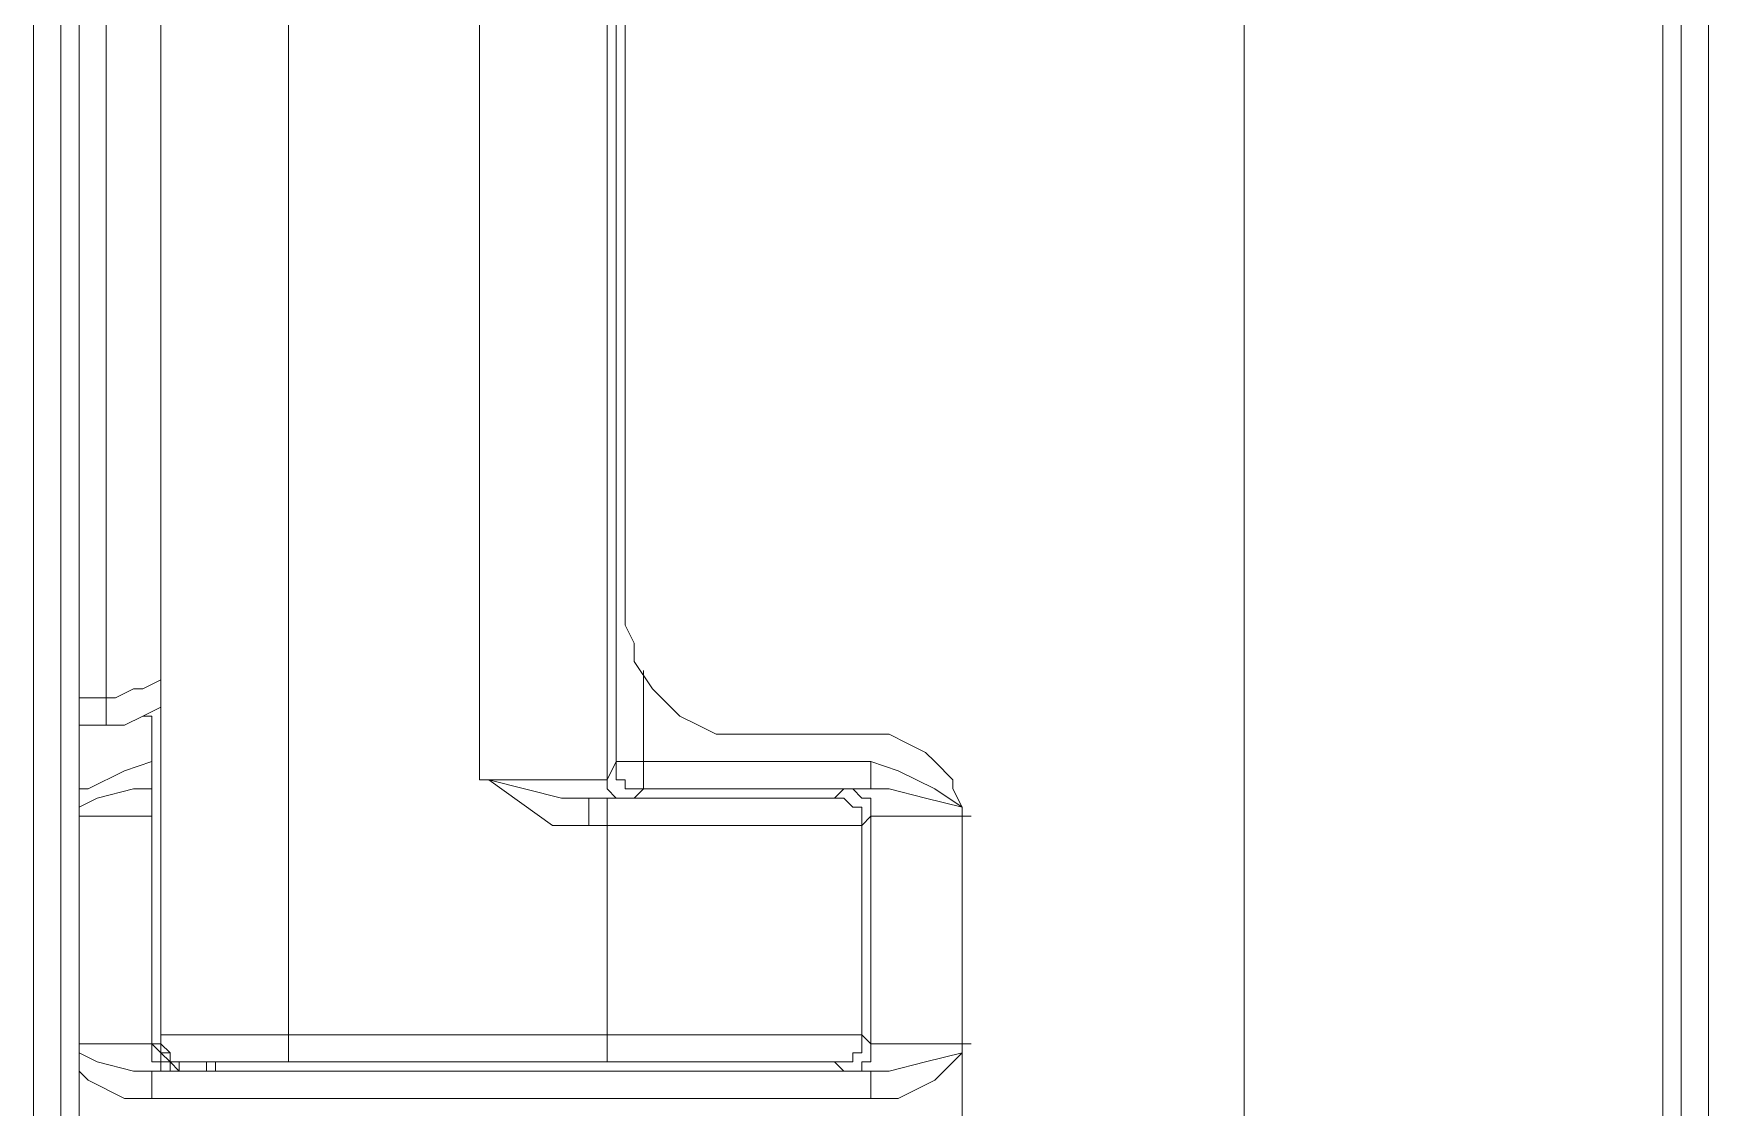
# Model space of a CAD drawing. Header units: centimetres. Extents: x -12.2 to 12.2, y -6.1 to 6.1.
# Drawn here: x -6.248 to -5.599, y -5.385 to -4.969 of the extents above; entities that cross this region are included whole.
import ezdxf

# ---------------------------------------------------------------- set-up
doc = ezdxf.new("R2010")
doc.units = ezdxf.units.CM
doc.header["$MEASUREMENT"] = 0
doc.layers.add('Camada 1', color=7, linetype='Continuous')

msp = doc.modelspace()

# ---------------------------------------------------------------- linework, layer by layer
at = {"layer": 'Camada 1', "lineweight": 9}
for points in [[(-6.24834, -5.38876), (-6.24834, -5.38876), (-6.24834, -4.60559), (-6.24834, -4.60559)], [(-6.23776, -4.60559), (-6.23776, -4.60559), (-6.23776, -5.38876), (-6.23776, -5.38876)], [(-5.77915, -5.38876), (-5.77915, -5.38876), (-5.77915, -4.60559), (-5.77915, -4.60559)], [(-5.61687, -4.60559), (-5.61687, -4.60559), (-5.61687, -5.38876), (-5.61687, -5.38876)], [(-5.60981, -5.38876), (-5.60981, -5.38876), (-5.60981, -4.60559), (-5.60981, -4.60559)], [(-5.59923, -4.60559), (-5.59923, -4.60559), (-5.59923, -5.38876), (-5.59923, -5.38876)], [(-6.19895, -5.36053), (-6.19895, -5.36053), (-6.19895, -4.63381), (-6.19895, -4.63381)], [(-6.19895, -4.63381), (-6.19895, -4.63381), (-6.19895, -5.36053), (-6.19895, -5.36053)], [(-6.19895, -5.36053), (-6.19895, -5.36053), (-6.19895, -4.63381), (-6.19895, -4.63381)], [(-6.19895, -4.63381), (-6.19895, -4.63381), (-6.19895, -5.36053), (-6.19895, -5.36053)], [(-6.19895, -5.35701), (-6.19895, -5.35701), (-6.19895, -4.63734), (-6.19895, -4.63734)], [(-6.19895, -4.63734), (-6.19895, -4.63734), (-6.19895, -5.35701), (-6.19895, -5.35701)], [(-6.19895, -5.35701), (-6.19895, -5.35701), (-6.19895, -4.63734), (-6.19895, -4.63734)], [(-6.19895, -4.63734), (-6.19895, -4.63734), (-6.19895, -5.35701), (-6.19895, -5.35701)], [(-6.14956, -4.63734), (-6.14956, -4.63734), (-6.14956, -5.35701), (-6.14956, -5.35701)], [(-6.07548, -5.25823), (-6.07548, -5.25823), (-6.07548, -4.73612), (-6.07548, -4.73612)], [(-6.02609, -4.73612), (-6.02609, -4.73612), (-6.02609, -5.25823), (-6.02609, -5.25823)], [(-6.02256, -5.25117), (-6.02256, -5.25117), (-6.02256, -4.74317), (-6.02256, -4.74317)], [(-6.2307, -5.22648), (-6.2307, -5.22648), (-6.2307, -4.76787), (-6.2307, -4.76787)], [(-6.22012, -4.76787), (-6.22012, -4.76787), (-6.22012, -5.22648), (-6.22012, -5.22648)], [(-6.01904, -4.79609), (-6.01904, -4.79609), (-6.01904, -5.19826), (-6.01904, -5.19826)], [(-6.01198, -5.2159), (-6.01198, -5.2159), (-6.01198, -5.25117), (-6.01198, -5.25117)], [(-6.2307, -5.38876), (-6.2307, -5.38876), (-6.2307, -5.23706), (-6.2307, -5.23706)], [(-6.22012, -5.23706), (-6.22012, -5.23706), (-6.2307, -5.23706), (-6.2307, -5.23706)], [(-6.20248, -5.23353), (-6.20248, -5.23353), (-6.20248, -5.25117), (-6.20248, -5.25117)], [(-6.20248, -5.36053), (-6.20248, -5.36053), (-6.20248, -5.23353), (-6.20248, -5.23353)], [(-5.97317, -5.24059), (-5.97317, -5.24059), (-5.92379, -5.24059), (-5.92379, -5.24059)], [(-6.02609, -5.25823), (-6.02609, -5.25823), (-6.02256, -5.25117), (-6.02256, -5.25117)], [(-6.01198, -5.25117), (-6.01198, -5.25117), (-5.92379, -5.25117), (-5.92379, -5.25117)], [(-6.01198, -5.26176), (-6.01198, -5.26176), (-6.01551, -5.26528), (-6.01551, -5.26528)], [(-5.92379, -5.26176), (-5.92379, -5.26176), (-6.01198, -5.26176), (-6.01198, -5.26176)], [(-5.9379, -5.26528), (-5.9379, -5.26528), (-5.93437, -5.26176), (-5.93437, -5.26176)], [(-6.03315, -5.26528), (-6.03315, -5.26528), (-6.02609, -5.26528), (-6.02609, -5.26528)], [(-6.20248, -5.27234), (-6.20248, -5.27234), (-6.20248, -5.36053), (-6.20248, -5.36053)], [(-6.02609, -5.27587), (-6.02609, -5.27587), (-6.03315, -5.27587), (-6.03315, -5.27587)], [(-6.02609, -5.35701), (-6.02609, -5.35701), (-6.02609, -5.27587), (-6.02609, -5.27587)], [(-5.92379, -5.27234), (-5.92379, -5.27234), (-5.92731, -5.27587), (-5.92731, -5.27587)], [(-5.92731, -5.27587), (-5.92731, -5.27587), (-5.92731, -5.35701), (-5.92731, -5.35701)], [(-5.92379, -5.36053), (-5.92379, -5.36053), (-5.92379, -5.27234), (-5.92379, -5.27234)], [(-5.88851, -5.27587), (-5.88851, -5.27587), (-5.88851, -5.38876), (-5.88851, -5.38876)], [(-6.14956, -5.35701), (-6.14956, -5.35701), (-6.02609, -5.35701), (-6.02609, -5.35701)], [(-5.92731, -5.35701), (-5.92731, -5.35701), (-5.92379, -5.36053), (-5.92379, -5.36053)], [(-6.18837, -5.36759), (-6.18837, -5.36759), (-6.1919, -5.36759), (-6.1919, -5.36759)], [(-6.18131, -5.36759), (-6.18131, -5.36759), (-6.18837, -5.36759), (-6.18837, -5.36759)], [(-6.18837, -5.36759), (-6.18837, -5.36759), (-6.18131, -5.36759), (-6.18131, -5.36759)], [(-6.18837, -5.36759), (-6.18837, -5.36759), (-6.18131, -5.36759), (-6.18131, -5.36759)], [(-6.18131, -5.36759), (-6.18131, -5.36759), (-6.18837, -5.36759), (-6.18837, -5.36759)], [(-6.18837, -5.36759), (-6.18837, -5.36759), (-6.18131, -5.36759), (-6.18131, -5.36759)], [(-6.17779, -5.36759), (-6.17779, -5.36759), (-6.17426, -5.36759), (-6.17426, -5.36759)], [(-6.02609, -5.36759), (-6.02609, -5.36759), (-6.14956, -5.36759), (-6.14956, -5.36759)], [(-5.93437, -5.37112), (-5.93437, -5.37112), (-5.9379, -5.36759), (-5.9379, -5.36759)], [(-6.20248, -5.37112), (-6.20248, -5.37112), (-5.92379, -5.37112), (-5.92379, -5.37112)], [(-6.18131, -5.37112), (-6.18131, -5.37112), (-6.1919, -5.37112), (-6.1919, -5.37112)], [(-6.1919, -5.37112), (-6.1919, -5.37112), (-6.18131, -5.37112), (-6.18131, -5.37112)], [(-6.18131, -5.37112), (-6.18131, -5.37112), (-6.1919, -5.37112), (-6.1919, -5.37112)], [(-5.92379, -5.3817), (-5.92379, -5.3817), (-6.20248, -5.3817), (-6.20248, -5.3817)]]:
    msp.add_open_spline(points, degree=3, dxfattribs=at)
for points, knots in [([(-6.01904, -5.19826), (-6.01904, -5.19826), (-6.01551, -5.20531), (-6.01551, -5.20531), (-6.01551, -5.20531), (-6.01551, -5.21237), (-6.01551, -5.21237), (-6.01551, -5.21237), (-6.00845, -5.22295), (-6.00845, -5.22295), (-6.00845, -5.22295), (-6.00492, -5.22648), (-6.00492, -5.22648), (-6.00492, -5.22648), (-5.99787, -5.23353), (-5.99787, -5.23353), (-5.99787, -5.23353), (-5.99081, -5.23706), (-5.99081, -5.23706), (-5.99081, -5.23706), (-5.98376, -5.24059), (-5.98376, -5.24059), (-5.98376, -5.24059), (-5.97317, -5.24059), (-5.97317, -5.24059)], [0, 0, 0, 0, 0.125, 0.125, 0.125, 0.25, 0.25, 0.25, 0.375, 0.375, 0.375, 0.5, 0.5, 0.5, 0.625, 0.625, 0.625, 0.75, 0.75, 0.75, 0.875, 0.875, 0.875, 1, 1, 1, 1]), ([(-6.22012, -5.22648), (-6.22012, -5.22648), (-6.21659, -5.22648), (-6.21659, -5.22648), (-6.21659, -5.22648), (-6.20954, -5.22295), (-6.20954, -5.22295), (-6.20954, -5.22295), (-6.20601, -5.22295), (-6.20601, -5.22295), (-6.20601, -5.22295), (-6.19895, -5.21942), (-6.19895, -5.21942)], [0, 0, 0, 0, 0.25, 0.25, 0.25, 0.5, 0.5, 0.5, 0.75, 0.75, 0.75, 1, 1, 1, 1]), ([(-6.2307, -5.23706), (-6.2307, -5.23706), (-6.2307, -5.23706), (-6.2307, -5.23706), (-6.2307, -5.23706), (-6.2307, -5.23353), (-6.2307, -5.23353), (-6.2307, -5.23353), (-6.2307, -5.22648), (-6.2307, -5.22648)], [0, 0, 0, 0, 0.333333, 0.333333, 0.333333, 0.666667, 0.666667, 0.666667, 1, 1, 1, 1]), ([(-6.2307, -5.22648), (-6.2307, -5.22648), (-6.2307, -5.22648), (-6.2307, -5.22648), (-6.2307, -5.22648), (-6.22717, -5.22648), (-6.22717, -5.22648), (-6.22717, -5.22648), (-6.22365, -5.22648), (-6.22365, -5.22648), (-6.22365, -5.22648), (-6.22012, -5.22648), (-6.22012, -5.22648)], [0, 0, 0, 0, 0.25, 0.25, 0.25, 0.5, 0.5, 0.5, 0.75, 0.75, 0.75, 1, 1, 1, 1]), ([(-6.22012, -5.22648), (-6.22012, -5.22648), (-6.22012, -5.23001), (-6.22012, -5.23001), (-6.22012, -5.23001), (-6.22012, -5.23353), (-6.22012, -5.23353), (-6.22012, -5.23353), (-6.22012, -5.23706), (-6.22012, -5.23706)], [0, 0, 0, 0, 0.333333, 0.333333, 0.333333, 0.666667, 0.666667, 0.666667, 1, 1, 1, 1]), ([(-6.22012, -5.22648), (-6.22012, -5.22648), (-6.22012, -5.23001), (-6.22012, -5.23001), (-6.22012, -5.23001), (-6.22012, -5.23353), (-6.22012, -5.23353), (-6.22012, -5.23353), (-6.22012, -5.23706), (-6.22012, -5.23706)], [0, 0, 0, 0, 0.333333, 0.333333, 0.333333, 0.666667, 0.666667, 0.666667, 1, 1, 1, 1]), ([(-6.19895, -5.23001), (-6.19895, -5.23001), (-6.20601, -5.23353), (-6.20601, -5.23353), (-6.20601, -5.23353), (-6.21306, -5.23706), (-6.21306, -5.23706), (-6.21306, -5.23706), (-6.22012, -5.23706), (-6.22012, -5.23706)], [0, 0, 0, 0, 0.333333, 0.333333, 0.333333, 0.666667, 0.666667, 0.666667, 1, 1, 1, 1]), ([(-6.22012, -5.23706), (-6.22012, -5.23706), (-6.22365, -5.23706), (-6.22365, -5.23706), (-6.22365, -5.23706), (-6.22717, -5.23706), (-6.22717, -5.23706), (-6.22717, -5.23706), (-6.2307, -5.23706), (-6.2307, -5.23706)], [0, 0, 0, 0, 0.333333, 0.333333, 0.333333, 0.666667, 0.666667, 0.666667, 1, 1, 1, 1]), ([(-6.20248, -5.23353), (-6.20248, -5.23353), (-6.20601, -5.23353), (-6.20601, -5.23353), (-6.20601, -5.23353), (-6.21306, -5.23706), (-6.21306, -5.23706), (-6.21306, -5.23706), (-6.22012, -5.23706), (-6.22012, -5.23706)], [0, 0, 0, 0, 0.333333, 0.333333, 0.333333, 0.666667, 0.666667, 0.666667, 1, 1, 1, 1]), ([(-5.92379, -5.24059), (-5.92379, -5.24059), (-5.91673, -5.24059), (-5.91673, -5.24059), (-5.91673, -5.24059), (-5.90967, -5.24412), (-5.90967, -5.24412), (-5.90967, -5.24412), (-5.90262, -5.24765), (-5.90262, -5.24765), (-5.90262, -5.24765), (-5.89909, -5.25117), (-5.89909, -5.25117), (-5.89909, -5.25117), (-5.89204, -5.25823), (-5.89204, -5.25823), (-5.89204, -5.25823), (-5.89204, -5.26176), (-5.89204, -5.26176), (-5.89204, -5.26176), (-5.88851, -5.26881), (-5.88851, -5.26881), (-5.88851, -5.26881), (-5.88851, -5.27587), (-5.88851, -5.27587)], [0, 0, 0, 0, 0.125, 0.125, 0.125, 0.25, 0.25, 0.25, 0.375, 0.375, 0.375, 0.5, 0.5, 0.5, 0.625, 0.625, 0.625, 0.75, 0.75, 0.75, 0.875, 0.875, 0.875, 1, 1, 1, 1]), ([(-6.2307, -5.26176), (-6.2307, -5.26176), (-6.22717, -5.26176), (-6.22717, -5.26176), (-6.22717, -5.26176), (-6.21306, -5.2547), (-6.21306, -5.2547), (-6.21306, -5.2547), (-6.20248, -5.25117), (-6.20248, -5.25117)], [0, 0, 0, 0, 0.333333, 0.333333, 0.333333, 0.666667, 0.666667, 0.666667, 1, 1, 1, 1]), ([(-6.20248, -5.27234), (-6.20248, -5.27234), (-6.20248, -5.27234), (-6.20248, -5.27234), (-6.20248, -5.27234), (-6.20248, -5.26881), (-6.20248, -5.26881), (-6.20248, -5.26881), (-6.20248, -5.26528), (-6.20248, -5.26528), (-6.20248, -5.26528), (-6.20248, -5.26176), (-6.20248, -5.26176), (-6.20248, -5.26176), (-6.20248, -5.25823), (-6.20248, -5.25823), (-6.20248, -5.25823), (-6.20248, -5.2547), (-6.20248, -5.2547), (-6.20248, -5.2547), (-6.20248, -5.25117), (-6.20248, -5.25117)], [0, 0, 0, 0, 0.142857, 0.142857, 0.142857, 0.285714, 0.285714, 0.285714, 0.428571, 0.428571, 0.428571, 0.571429, 0.571429, 0.571429, 0.714286, 0.714286, 0.714286, 0.857143, 0.857143, 0.857143, 1, 1, 1, 1]), ([(-6.20248, -5.25117), (-6.20248, -5.25117), (-6.20248, -5.2547), (-6.20248, -5.2547), (-6.20248, -5.2547), (-6.20248, -5.25823), (-6.20248, -5.25823), (-6.20248, -5.25823), (-6.20248, -5.26176), (-6.20248, -5.26176)], [0, 0, 0, 0, 0.333333, 0.333333, 0.333333, 0.666667, 0.666667, 0.666667, 1, 1, 1, 1]), ([(-6.02256, -5.25117), (-6.02256, -5.25117), (-6.02256, -5.2547), (-6.02256, -5.2547), (-6.02256, -5.2547), (-6.02256, -5.25823), (-6.02256, -5.25823), (-6.02256, -5.25823), (-6.01904, -5.25823), (-6.01904, -5.25823), (-6.01904, -5.25823), (-6.01904, -5.26176), (-6.01904, -5.26176), (-6.01904, -5.26176), (-6.01551, -5.26176), (-6.01551, -5.26176), (-6.01551, -5.26176), (-6.01198, -5.26176), (-6.01198, -5.26176)], [0, 0, 0, 0, 0.166667, 0.166667, 0.166667, 0.333333, 0.333333, 0.333333, 0.5, 0.5, 0.5, 0.666667, 0.666667, 0.666667, 0.833333, 0.833333, 0.833333, 1, 1, 1, 1]), ([(-6.02256, -5.25117), (-6.02256, -5.25117), (-6.02256, -5.25117), (-6.02256, -5.25117), (-6.02256, -5.25117), (-6.01904, -5.25117), (-6.01904, -5.25117), (-6.01904, -5.25117), (-6.01551, -5.25117), (-6.01551, -5.25117), (-6.01551, -5.25117), (-6.01198, -5.25117), (-6.01198, -5.25117)], [0, 0, 0, 0, 0.25, 0.25, 0.25, 0.5, 0.5, 0.5, 0.75, 0.75, 0.75, 1, 1, 1, 1]), ([(-6.01198, -5.26176), (-6.01198, -5.26176), (-6.01198, -5.26176), (-6.01198, -5.26176), (-6.01198, -5.26176), (-6.01198, -5.25823), (-6.01198, -5.25823), (-6.01198, -5.25823), (-6.01198, -5.2547), (-6.01198, -5.2547), (-6.01198, -5.2547), (-6.01198, -5.25117), (-6.01198, -5.25117)], [0, 0, 0, 0, 0.25, 0.25, 0.25, 0.5, 0.5, 0.5, 0.75, 0.75, 0.75, 1, 1, 1, 1]), ([(-5.92379, -5.26176), (-5.92379, -5.26176), (-5.92379, -5.26176), (-5.92379, -5.26176), (-5.92379, -5.26176), (-5.92379, -5.25823), (-5.92379, -5.25823), (-5.92379, -5.25823), (-5.92379, -5.2547), (-5.92379, -5.2547), (-5.92379, -5.2547), (-5.92379, -5.25117), (-5.92379, -5.25117)], [0, 0, 0, 0, 0.25, 0.25, 0.25, 0.5, 0.5, 0.5, 0.75, 0.75, 0.75, 1, 1, 1, 1]), ([(-5.92379, -5.25117), (-5.92379, -5.25117), (-5.9132, -5.2547), (-5.9132, -5.2547), (-5.9132, -5.2547), (-5.89909, -5.26176), (-5.89909, -5.26176), (-5.89909, -5.26176), (-5.88851, -5.26881), (-5.88851, -5.26881)], [0, 0, 0, 0, 0.333333, 0.333333, 0.333333, 0.666667, 0.666667, 0.666667, 1, 1, 1, 1]), ([(-6.20248, -5.26176), (-6.20248, -5.26176), (-6.20954, -5.26176), (-6.20954, -5.26176), (-6.20954, -5.26176), (-6.22365, -5.26528), (-6.22365, -5.26528), (-6.22365, -5.26528), (-6.2307, -5.26881), (-6.2307, -5.26881)], [0, 0, 0, 0, 0.333333, 0.333333, 0.333333, 0.666667, 0.666667, 0.666667, 1, 1, 1, 1]), ([(-6.07548, -5.25823), (-6.07548, -5.25823), (-6.06842, -5.25823), (-6.06842, -5.25823), (-6.06842, -5.25823), (-6.05784, -5.25823), (-6.05784, -5.25823), (-6.05784, -5.25823), (-6.05079, -5.25823), (-6.05079, -5.25823), (-6.05079, -5.25823), (-6.04373, -5.25823), (-6.04373, -5.25823), (-6.04373, -5.25823), (-6.03667, -5.25823), (-6.03667, -5.25823), (-6.03667, -5.25823), (-6.02962, -5.25823), (-6.02962, -5.25823), (-6.02962, -5.25823), (-6.02609, -5.25823), (-6.02609, -5.25823)], [0, 0, 0, 0, 0.142857, 0.142857, 0.142857, 0.285714, 0.285714, 0.285714, 0.428571, 0.428571, 0.428571, 0.571429, 0.571429, 0.571429, 0.714286, 0.714286, 0.714286, 0.857143, 0.857143, 0.857143, 1, 1, 1, 1]), ([(-6.07548, -5.25823), (-6.07548, -5.25823), (-6.07548, -5.25823), (-6.07548, -5.25823), (-6.07548, -5.25823), (-6.07195, -5.25823), (-6.07195, -5.25823), (-6.07195, -5.25823), (-6.04373, -5.26528), (-6.04373, -5.26528), (-6.04373, -5.26528), (-6.03315, -5.26528), (-6.03315, -5.26528)], [0, 0, 0, 0, 0.25, 0.25, 0.25, 0.5, 0.5, 0.5, 0.75, 0.75, 0.75, 1, 1, 1, 1]), ([(-6.03315, -5.27587), (-6.03315, -5.27587), (-6.04726, -5.27587), (-6.04726, -5.27587), (-6.04726, -5.27587), (-6.07195, -5.25823), (-6.07195, -5.25823), (-6.07195, -5.25823), (-6.07548, -5.25823), (-6.07548, -5.25823)], [0, 0, 0, 0, 0.333333, 0.333333, 0.333333, 0.666667, 0.666667, 0.666667, 1, 1, 1, 1]), ([(-6.02609, -5.25823), (-6.02609, -5.25823), (-6.02609, -5.25823), (-6.02609, -5.25823), (-6.02609, -5.25823), (-6.02609, -5.26176), (-6.02609, -5.26176), (-6.02609, -5.26176), (-6.02256, -5.26528), (-6.02256, -5.26528), (-6.02256, -5.26528), (-6.01904, -5.26528), (-6.01904, -5.26528), (-6.01904, -5.26528), (-6.01551, -5.26528), (-6.01551, -5.26528)], [0, 0, 0, 0, 0.2, 0.2, 0.2, 0.4, 0.4, 0.4, 0.6, 0.6, 0.6, 0.8, 0.8, 0.8, 1, 1, 1, 1]), ([(-5.93437, -5.26176), (-5.93437, -5.26176), (-5.93084, -5.26176), (-5.93084, -5.26176), (-5.93084, -5.26176), (-5.92731, -5.26176), (-5.92731, -5.26176), (-5.92731, -5.26176), (-5.92379, -5.26176), (-5.92379, -5.26176)], [0, 0, 0, 0, 0.333333, 0.333333, 0.333333, 0.666667, 0.666667, 0.666667, 1, 1, 1, 1]), ([(-5.93437, -5.26176), (-5.93437, -5.26176), (-5.93084, -5.26176), (-5.93084, -5.26176), (-5.93084, -5.26176), (-5.92731, -5.26528), (-5.92731, -5.26528), (-5.92731, -5.26528), (-5.92379, -5.26528), (-5.92379, -5.26528), (-5.92379, -5.26528), (-5.92379, -5.26881), (-5.92379, -5.26881), (-5.92379, -5.26881), (-5.92379, -5.27234), (-5.92379, -5.27234)], [0, 0, 0, 0, 0.2, 0.2, 0.2, 0.4, 0.4, 0.4, 0.6, 0.6, 0.6, 0.8, 0.8, 0.8, 1, 1, 1, 1]), ([(-5.92379, -5.26176), (-5.92379, -5.26176), (-5.91673, -5.26176), (-5.91673, -5.26176), (-5.91673, -5.26176), (-5.90262, -5.26528), (-5.90262, -5.26528), (-5.90262, -5.26528), (-5.88851, -5.26881), (-5.88851, -5.26881)], [0, 0, 0, 0, 0.333333, 0.333333, 0.333333, 0.666667, 0.666667, 0.666667, 1, 1, 1, 1]), ([(-6.20248, -5.26881), (-6.20248, -5.26881), (-6.20248, -5.26881), (-6.20248, -5.26881), (-6.20248, -5.26881), (-6.20248, -5.27234), (-6.20248, -5.27234)], [0, 0, 0, 0, 0.5, 0.5, 0.5, 1, 1, 1, 1]), ([(-6.01551, -5.26528), (-6.01551, -5.26528), (-6.01904, -5.26528), (-6.01904, -5.26528), (-6.01904, -5.26528), (-6.02256, -5.26528), (-6.02256, -5.26528), (-6.02256, -5.26528), (-6.02609, -5.26528), (-6.02609, -5.26528), (-6.02609, -5.26528), (-6.03315, -5.26528), (-6.03315, -5.26528)], [0, 0, 0, 0, 0.25, 0.25, 0.25, 0.5, 0.5, 0.5, 0.75, 0.75, 0.75, 1, 1, 1, 1]), ([(-6.03315, -5.27587), (-6.03315, -5.27587), (-6.03315, -5.27587), (-6.03315, -5.27587), (-6.03315, -5.27587), (-6.03315, -5.27234), (-6.03315, -5.27234), (-6.03315, -5.27234), (-6.03315, -5.26881), (-6.03315, -5.26881), (-6.03315, -5.26881), (-6.03315, -5.26528), (-6.03315, -5.26528)], [0, 0, 0, 0, 0.25, 0.25, 0.25, 0.5, 0.5, 0.5, 0.75, 0.75, 0.75, 1, 1, 1, 1]), ([(-6.02609, -5.27587), (-6.02609, -5.27587), (-6.02609, -5.27587), (-6.02609, -5.27587), (-6.02609, -5.27587), (-6.02609, -5.27234), (-6.02609, -5.27234), (-6.02609, -5.27234), (-6.02609, -5.26881), (-6.02609, -5.26881), (-6.02609, -5.26881), (-6.02609, -5.26528), (-6.02609, -5.26528)], [0, 0, 0, 0, 0.25, 0.25, 0.25, 0.5, 0.5, 0.5, 0.75, 0.75, 0.75, 1, 1, 1, 1]), ([(-6.02609, -5.26528), (-6.02609, -5.26528), (-6.00845, -5.26528), (-6.00845, -5.26528), (-6.00845, -5.26528), (-5.99081, -5.26528), (-5.99081, -5.26528), (-5.99081, -5.26528), (-5.9767, -5.26528), (-5.9767, -5.26528), (-5.9767, -5.26528), (-5.96259, -5.26528), (-5.96259, -5.26528), (-5.96259, -5.26528), (-5.95201, -5.26528), (-5.95201, -5.26528), (-5.95201, -5.26528), (-5.94495, -5.26528), (-5.94495, -5.26528), (-5.94495, -5.26528), (-5.9379, -5.26528), (-5.9379, -5.26528)], [0, 0, 0, 0, 0.142857, 0.142857, 0.142857, 0.285714, 0.285714, 0.285714, 0.428571, 0.428571, 0.428571, 0.571429, 0.571429, 0.571429, 0.714286, 0.714286, 0.714286, 0.857143, 0.857143, 0.857143, 1, 1, 1, 1]), ([(-5.9379, -5.26528), (-5.9379, -5.26528), (-5.93437, -5.26528), (-5.93437, -5.26528), (-5.93437, -5.26528), (-5.93084, -5.26881), (-5.93084, -5.26881), (-5.93084, -5.26881), (-5.92731, -5.26881), (-5.92731, -5.26881), (-5.92731, -5.26881), (-5.92731, -5.27234), (-5.92731, -5.27234), (-5.92731, -5.27234), (-5.92731, -5.27587), (-5.92731, -5.27587)], [0, 0, 0, 0, 0.2, 0.2, 0.2, 0.4, 0.4, 0.4, 0.6, 0.6, 0.6, 0.8, 0.8, 0.8, 1, 1, 1, 1]), ([(-6.20248, -5.27234), (-6.20248, -5.27234), (-6.20248, -5.27234), (-6.20248, -5.27234), (-6.20248, -5.27234), (-6.20601, -5.27234), (-6.20601, -5.27234), (-6.20601, -5.27234), (-6.20954, -5.27234), (-6.20954, -5.27234), (-6.20954, -5.27234), (-6.21306, -5.27234), (-6.21306, -5.27234), (-6.21306, -5.27234), (-6.22012, -5.27234), (-6.22012, -5.27234), (-6.22012, -5.27234), (-6.22717, -5.27234), (-6.22717, -5.27234), (-6.22717, -5.27234), (-6.2307, -5.27234), (-6.2307, -5.27234)], [0, 0, 0, 0, 0.142857, 0.142857, 0.142857, 0.285714, 0.285714, 0.285714, 0.428571, 0.428571, 0.428571, 0.571429, 0.571429, 0.571429, 0.714286, 0.714286, 0.714286, 0.857143, 0.857143, 0.857143, 1, 1, 1, 1]), ([(-5.92731, -5.27587), (-5.92731, -5.27587), (-5.92731, -5.27587), (-5.92731, -5.27587), (-5.92731, -5.27587), (-5.93437, -5.27587), (-5.93437, -5.27587), (-5.93437, -5.27587), (-5.94495, -5.27587), (-5.94495, -5.27587), (-5.94495, -5.27587), (-5.95554, -5.27587), (-5.95554, -5.27587), (-5.95554, -5.27587), (-5.97317, -5.27587), (-5.97317, -5.27587), (-5.97317, -5.27587), (-5.98729, -5.27587), (-5.98729, -5.27587), (-5.98729, -5.27587), (-6.00845, -5.27587), (-6.00845, -5.27587), (-6.00845, -5.27587), (-6.02609, -5.27587), (-6.02609, -5.27587)], [0, 0, 0, 0, 0.125, 0.125, 0.125, 0.25, 0.25, 0.25, 0.375, 0.375, 0.375, 0.5, 0.5, 0.5, 0.625, 0.625, 0.625, 0.75, 0.75, 0.75, 0.875, 0.875, 0.875, 1, 1, 1, 1]), ([(-5.88498, -5.27234), (-5.88498, -5.27234), (-5.89204, -5.27234), (-5.89204, -5.27234), (-5.89204, -5.27234), (-5.89909, -5.27234), (-5.89909, -5.27234), (-5.89909, -5.27234), (-5.90615, -5.27234), (-5.90615, -5.27234), (-5.90615, -5.27234), (-5.90967, -5.27234), (-5.90967, -5.27234), (-5.90967, -5.27234), (-5.91673, -5.27234), (-5.91673, -5.27234), (-5.91673, -5.27234), (-5.92026, -5.27234), (-5.92026, -5.27234), (-5.92026, -5.27234), (-5.92379, -5.27234), (-5.92379, -5.27234)], [0, 0, 0, 0, 0.142857, 0.142857, 0.142857, 0.285714, 0.285714, 0.285714, 0.428571, 0.428571, 0.428571, 0.571429, 0.571429, 0.571429, 0.714286, 0.714286, 0.714286, 0.857143, 0.857143, 0.857143, 1, 1, 1, 1]), ([(-6.2307, -5.36053), (-6.2307, -5.36053), (-6.22717, -5.36053), (-6.22717, -5.36053), (-6.22717, -5.36053), (-6.22012, -5.36053), (-6.22012, -5.36053), (-6.22012, -5.36053), (-6.21306, -5.36053), (-6.21306, -5.36053), (-6.21306, -5.36053), (-6.20954, -5.36053), (-6.20954, -5.36053), (-6.20954, -5.36053), (-6.20601, -5.36053), (-6.20601, -5.36053), (-6.20601, -5.36053), (-6.20248, -5.36053), (-6.20248, -5.36053)], [0, 0, 0, 0, 0.166667, 0.166667, 0.166667, 0.333333, 0.333333, 0.333333, 0.5, 0.5, 0.5, 0.666667, 0.666667, 0.666667, 0.833333, 0.833333, 0.833333, 1, 1, 1, 1]), ([(-6.20248, -5.36053), (-6.20248, -5.36053), (-6.20248, -5.36053), (-6.20248, -5.36053), (-6.20248, -5.36053), (-6.19895, -5.36406), (-6.19895, -5.36406), (-6.19895, -5.36406), (-6.19895, -5.36759), (-6.19895, -5.36759), (-6.19895, -5.36759), (-6.19542, -5.36759), (-6.19542, -5.36759), (-6.19542, -5.36759), (-6.19542, -5.37112), (-6.19542, -5.37112), (-6.19542, -5.37112), (-6.1919, -5.37112), (-6.1919, -5.37112)], [0, 0, 0, 0, 0.166667, 0.166667, 0.166667, 0.333333, 0.333333, 0.333333, 0.5, 0.5, 0.5, 0.666667, 0.666667, 0.666667, 0.833333, 0.833333, 0.833333, 1, 1, 1, 1]), ([(-6.20248, -5.36053), (-6.20248, -5.36053), (-6.20248, -5.36406), (-6.20248, -5.36406), (-6.20248, -5.36406), (-6.20248, -5.36759), (-6.20248, -5.36759), (-6.20248, -5.36759), (-6.19895, -5.36759), (-6.19895, -5.36759), (-6.19895, -5.36759), (-6.19895, -5.37112), (-6.19895, -5.37112), (-6.19895, -5.37112), (-6.19542, -5.37112), (-6.19542, -5.37112), (-6.19542, -5.37112), (-6.1919, -5.37112), (-6.1919, -5.37112)], [0, 0, 0, 0, 0.166667, 0.166667, 0.166667, 0.333333, 0.333333, 0.333333, 0.5, 0.5, 0.5, 0.666667, 0.666667, 0.666667, 0.833333, 0.833333, 0.833333, 1, 1, 1, 1]), ([(-6.20248, -5.36053), (-6.20248, -5.36053), (-6.20248, -5.36053), (-6.20248, -5.36053), (-6.20248, -5.36053), (-6.19895, -5.36053), (-6.19895, -5.36053)], [0, 0, 0, 0, 0.5, 0.5, 0.5, 1, 1, 1, 1]), ([(-6.18837, -5.36759), (-6.18837, -5.36759), (-6.1919, -5.36759), (-6.1919, -5.36759), (-6.1919, -5.36759), (-6.19542, -5.36759), (-6.19542, -5.36759), (-6.19542, -5.36759), (-6.19542, -5.36406), (-6.19542, -5.36406), (-6.19542, -5.36406), (-6.19895, -5.36053), (-6.19895, -5.36053), (-6.19895, -5.36053), (-6.19895, -5.35701), (-6.19895, -5.35701)], [0, 0, 0, 0, 0.2, 0.2, 0.2, 0.4, 0.4, 0.4, 0.6, 0.6, 0.6, 0.8, 0.8, 0.8, 1, 1, 1, 1]), ([(-6.19895, -5.35701), (-6.19895, -5.35701), (-6.19895, -5.35701), (-6.19895, -5.35701), (-6.19895, -5.35701), (-6.19542, -5.35701), (-6.19542, -5.35701), (-6.19542, -5.35701), (-6.18837, -5.35701), (-6.18837, -5.35701), (-6.18837, -5.35701), (-6.18484, -5.35701), (-6.18484, -5.35701), (-6.18484, -5.35701), (-6.17779, -5.35701), (-6.17779, -5.35701), (-6.17779, -5.35701), (-6.1672, -5.35701), (-6.1672, -5.35701), (-6.1672, -5.35701), (-6.15662, -5.35701), (-6.15662, -5.35701), (-6.15662, -5.35701), (-6.14956, -5.35701), (-6.14956, -5.35701)], [0, 0, 0, 0, 0.125, 0.125, 0.125, 0.25, 0.25, 0.25, 0.375, 0.375, 0.375, 0.5, 0.5, 0.5, 0.625, 0.625, 0.625, 0.75, 0.75, 0.75, 0.875, 0.875, 0.875, 1, 1, 1, 1]), ([(-6.18837, -5.36759), (-6.18837, -5.36759), (-6.1919, -5.36759), (-6.1919, -5.36759), (-6.1919, -5.36759), (-6.19542, -5.36759), (-6.19542, -5.36759), (-6.19542, -5.36759), (-6.19542, -5.36406), (-6.19542, -5.36406), (-6.19542, -5.36406), (-6.19895, -5.36053), (-6.19895, -5.36053), (-6.19895, -5.36053), (-6.19895, -5.35701), (-6.19895, -5.35701)], [0, 0, 0, 0, 0.2, 0.2, 0.2, 0.4, 0.4, 0.4, 0.6, 0.6, 0.6, 0.8, 0.8, 0.8, 1, 1, 1, 1]), ([(-6.19895, -5.35701), (-6.19895, -5.35701), (-6.19895, -5.36053), (-6.19895, -5.36053), (-6.19895, -5.36053), (-6.19895, -5.36406), (-6.19895, -5.36406), (-6.19895, -5.36406), (-6.19542, -5.36406), (-6.19542, -5.36406), (-6.19542, -5.36406), (-6.19542, -5.36759), (-6.19542, -5.36759), (-6.19542, -5.36759), (-6.1919, -5.36759), (-6.1919, -5.36759), (-6.1919, -5.36759), (-6.18837, -5.36759), (-6.18837, -5.36759)], [0, 0, 0, 0, 0.166667, 0.166667, 0.166667, 0.333333, 0.333333, 0.333333, 0.5, 0.5, 0.5, 0.666667, 0.666667, 0.666667, 0.833333, 0.833333, 0.833333, 1, 1, 1, 1]), ([(-6.19895, -5.35701), (-6.19895, -5.35701), (-6.19895, -5.36053), (-6.19895, -5.36053), (-6.19895, -5.36053), (-6.19895, -5.36406), (-6.19895, -5.36406), (-6.19895, -5.36406), (-6.19542, -5.36406), (-6.19542, -5.36406), (-6.19542, -5.36406), (-6.19542, -5.36759), (-6.19542, -5.36759), (-6.19542, -5.36759), (-6.1919, -5.36759), (-6.1919, -5.36759), (-6.1919, -5.36759), (-6.18837, -5.36759), (-6.18837, -5.36759)], [0, 0, 0, 0, 0.166667, 0.166667, 0.166667, 0.333333, 0.333333, 0.333333, 0.5, 0.5, 0.5, 0.666667, 0.666667, 0.666667, 0.833333, 0.833333, 0.833333, 1, 1, 1, 1]), ([(-6.18837, -5.36759), (-6.18837, -5.36759), (-6.1919, -5.36759), (-6.1919, -5.36759), (-6.1919, -5.36759), (-6.19542, -5.36759), (-6.19542, -5.36759), (-6.19542, -5.36759), (-6.19895, -5.36406), (-6.19895, -5.36406), (-6.19895, -5.36406), (-6.19895, -5.36053), (-6.19895, -5.36053)], [0, 0, 0, 0, 0.25, 0.25, 0.25, 0.5, 0.5, 0.5, 0.75, 0.75, 0.75, 1, 1, 1, 1]), ([(-6.18837, -5.36759), (-6.18837, -5.36759), (-6.1919, -5.36759), (-6.1919, -5.36759), (-6.1919, -5.36759), (-6.19542, -5.36759), (-6.19542, -5.36759), (-6.19542, -5.36759), (-6.19895, -5.36406), (-6.19895, -5.36406), (-6.19895, -5.36406), (-6.19895, -5.36053), (-6.19895, -5.36053)], [0, 0, 0, 0, 0.25, 0.25, 0.25, 0.5, 0.5, 0.5, 0.75, 0.75, 0.75, 1, 1, 1, 1]), ([(-6.1919, -5.37112), (-6.1919, -5.37112), (-6.1919, -5.37112), (-6.1919, -5.37112), (-6.1919, -5.37112), (-6.19542, -5.36759), (-6.19542, -5.36759), (-6.19542, -5.36759), (-6.19895, -5.36759), (-6.19895, -5.36759), (-6.19895, -5.36759), (-6.19895, -5.36406), (-6.19895, -5.36406), (-6.19895, -5.36406), (-6.19895, -5.36053), (-6.19895, -5.36053)], [0, 0, 0, 0, 0.2, 0.2, 0.2, 0.4, 0.4, 0.4, 0.6, 0.6, 0.6, 0.8, 0.8, 0.8, 1, 1, 1, 1]), ([(-6.1919, -5.37112), (-6.1919, -5.37112), (-6.1919, -5.37112), (-6.1919, -5.37112), (-6.1919, -5.37112), (-6.19542, -5.36759), (-6.19542, -5.36759), (-6.19542, -5.36759), (-6.19895, -5.36759), (-6.19895, -5.36759), (-6.19895, -5.36759), (-6.19895, -5.36406), (-6.19895, -5.36406), (-6.19895, -5.36406), (-6.19895, -5.36053), (-6.19895, -5.36053)], [0, 0, 0, 0, 0.2, 0.2, 0.2, 0.4, 0.4, 0.4, 0.6, 0.6, 0.6, 0.8, 0.8, 0.8, 1, 1, 1, 1]), ([(-6.14956, -5.35701), (-6.14956, -5.35701), (-6.14956, -5.36053), (-6.14956, -5.36053), (-6.14956, -5.36053), (-6.14956, -5.36406), (-6.14956, -5.36406), (-6.14956, -5.36406), (-6.14956, -5.36759), (-6.14956, -5.36759)], [0, 0, 0, 0, 0.333333, 0.333333, 0.333333, 0.666667, 0.666667, 0.666667, 1, 1, 1, 1]), ([(-6.02609, -5.35701), (-6.02609, -5.35701), (-6.02609, -5.36053), (-6.02609, -5.36053), (-6.02609, -5.36053), (-6.02609, -5.36406), (-6.02609, -5.36406), (-6.02609, -5.36406), (-6.02609, -5.36759), (-6.02609, -5.36759)], [0, 0, 0, 0, 0.333333, 0.333333, 0.333333, 0.666667, 0.666667, 0.666667, 1, 1, 1, 1]), ([(-6.02609, -5.35701), (-6.02609, -5.35701), (-6.00845, -5.35701), (-6.00845, -5.35701), (-6.00845, -5.35701), (-5.98729, -5.35701), (-5.98729, -5.35701), (-5.98729, -5.35701), (-5.97317, -5.35701), (-5.97317, -5.35701), (-5.97317, -5.35701), (-5.95554, -5.35701), (-5.95554, -5.35701), (-5.95554, -5.35701), (-5.94495, -5.35701), (-5.94495, -5.35701), (-5.94495, -5.35701), (-5.93437, -5.35701), (-5.93437, -5.35701), (-5.93437, -5.35701), (-5.92731, -5.35701), (-5.92731, -5.35701)], [0, 0, 0, 0, 0.142857, 0.142857, 0.142857, 0.285714, 0.285714, 0.285714, 0.428571, 0.428571, 0.428571, 0.571429, 0.571429, 0.571429, 0.714286, 0.714286, 0.714286, 0.857143, 0.857143, 0.857143, 1, 1, 1, 1]), ([(-5.92731, -5.35701), (-5.92731, -5.35701), (-5.92731, -5.36053), (-5.92731, -5.36053), (-5.92731, -5.36053), (-5.92731, -5.36406), (-5.92731, -5.36406), (-5.92731, -5.36406), (-5.93084, -5.36406), (-5.93084, -5.36406), (-5.93084, -5.36406), (-5.93084, -5.36759), (-5.93084, -5.36759), (-5.93084, -5.36759), (-5.93437, -5.36759), (-5.93437, -5.36759), (-5.93437, -5.36759), (-5.9379, -5.36759), (-5.9379, -5.36759)], [0, 0, 0, 0, 0.166667, 0.166667, 0.166667, 0.333333, 0.333333, 0.333333, 0.5, 0.5, 0.5, 0.666667, 0.666667, 0.666667, 0.833333, 0.833333, 0.833333, 1, 1, 1, 1]), ([(-5.92379, -5.36053), (-5.92379, -5.36053), (-5.92379, -5.36406), (-5.92379, -5.36406), (-5.92379, -5.36406), (-5.92379, -5.36759), (-5.92379, -5.36759), (-5.92379, -5.36759), (-5.92731, -5.36759), (-5.92731, -5.36759), (-5.92731, -5.36759), (-5.92731, -5.37112), (-5.92731, -5.37112), (-5.92731, -5.37112), (-5.93084, -5.37112), (-5.93084, -5.37112), (-5.93084, -5.37112), (-5.93437, -5.37112), (-5.93437, -5.37112)], [0, 0, 0, 0, 0.166667, 0.166667, 0.166667, 0.333333, 0.333333, 0.333333, 0.5, 0.5, 0.5, 0.666667, 0.666667, 0.666667, 0.833333, 0.833333, 0.833333, 1, 1, 1, 1]), ([(-5.92379, -5.36053), (-5.92379, -5.36053), (-5.92379, -5.36053), (-5.92379, -5.36053), (-5.92379, -5.36053), (-5.92026, -5.36053), (-5.92026, -5.36053), (-5.92026, -5.36053), (-5.91673, -5.36053), (-5.91673, -5.36053), (-5.91673, -5.36053), (-5.90967, -5.36053), (-5.90967, -5.36053), (-5.90967, -5.36053), (-5.90615, -5.36053), (-5.90615, -5.36053), (-5.90615, -5.36053), (-5.89909, -5.36053), (-5.89909, -5.36053), (-5.89909, -5.36053), (-5.89204, -5.36053), (-5.89204, -5.36053), (-5.89204, -5.36053), (-5.88498, -5.36053), (-5.88498, -5.36053)], [0, 0, 0, 0, 0.125, 0.125, 0.125, 0.25, 0.25, 0.25, 0.375, 0.375, 0.375, 0.5, 0.5, 0.5, 0.625, 0.625, 0.625, 0.75, 0.75, 0.75, 0.875, 0.875, 0.875, 1, 1, 1, 1]), ([(-6.2307, -5.36406), (-6.2307, -5.36406), (-6.22365, -5.36759), (-6.22365, -5.36759), (-6.22365, -5.36759), (-6.20954, -5.37112), (-6.20954, -5.37112), (-6.20954, -5.37112), (-6.20248, -5.37112), (-6.20248, -5.37112)], [0, 0, 0, 0, 0.333333, 0.333333, 0.333333, 0.666667, 0.666667, 0.666667, 1, 1, 1, 1]), ([(-6.1919, -5.37112), (-6.1919, -5.37112), (-6.1919, -5.37112), (-6.1919, -5.37112), (-6.1919, -5.37112), (-6.1919, -5.36759), (-6.1919, -5.36759), (-6.1919, -5.36759), (-6.19542, -5.36759), (-6.19542, -5.36759)], [0, 0, 0, 0, 0.333333, 0.333333, 0.333333, 0.666667, 0.666667, 0.666667, 1, 1, 1, 1]), ([(-6.1919, -5.37112), (-6.1919, -5.37112), (-6.1919, -5.37112), (-6.1919, -5.37112), (-6.1919, -5.37112), (-6.19542, -5.37112), (-6.19542, -5.37112), (-6.19542, -5.37112), (-6.19542, -5.36759), (-6.19542, -5.36759)], [0, 0, 0, 0, 0.333333, 0.333333, 0.333333, 0.666667, 0.666667, 0.666667, 1, 1, 1, 1]), ([(-6.1919, -5.36759), (-6.1919, -5.36759), (-6.1919, -5.36759), (-6.1919, -5.36759), (-6.1919, -5.36759), (-6.18837, -5.36759), (-6.18837, -5.36759)], [0, 0, 0, 0, 0.5, 0.5, 0.5, 1, 1, 1, 1]), ([(-6.14956, -5.36759), (-6.14956, -5.36759), (-6.15662, -5.36759), (-6.15662, -5.36759), (-6.15662, -5.36759), (-6.16367, -5.36759), (-6.16367, -5.36759), (-6.16367, -5.36759), (-6.17073, -5.36759), (-6.17073, -5.36759), (-6.17073, -5.36759), (-6.17779, -5.36759), (-6.17779, -5.36759), (-6.17779, -5.36759), (-6.18131, -5.36759), (-6.18131, -5.36759), (-6.18131, -5.36759), (-6.18484, -5.36759), (-6.18484, -5.36759), (-6.18484, -5.36759), (-6.18837, -5.36759), (-6.18837, -5.36759)], [0, 0, 0, 0, 0.142857, 0.142857, 0.142857, 0.285714, 0.285714, 0.285714, 0.428571, 0.428571, 0.428571, 0.571429, 0.571429, 0.571429, 0.714286, 0.714286, 0.714286, 0.857143, 0.857143, 0.857143, 1, 1, 1, 1]), ([(-6.17779, -5.36759), (-6.17779, -5.36759), (-6.17779, -5.36759), (-6.17779, -5.36759), (-6.17779, -5.36759), (-6.18131, -5.36759), (-6.18131, -5.36759)], [0, 0, 0, 0, 0.5, 0.5, 0.5, 1, 1, 1, 1]), ([(-6.17779, -5.37112), (-6.17779, -5.37112), (-6.17779, -5.37112), (-6.17779, -5.37112), (-6.17779, -5.37112), (-6.17779, -5.36759), (-6.17779, -5.36759), (-6.17779, -5.36759), (-6.18131, -5.36759), (-6.18131, -5.36759)], [0, 0, 0, 0, 0.333333, 0.333333, 0.333333, 0.666667, 0.666667, 0.666667, 1, 1, 1, 1]), ([(-6.17779, -5.36759), (-6.17779, -5.36759), (-6.17779, -5.36759), (-6.17779, -5.36759), (-6.17779, -5.36759), (-6.18131, -5.36759), (-6.18131, -5.36759)], [0, 0, 0, 0, 0.5, 0.5, 0.5, 1, 1, 1, 1]), ([(-6.18131, -5.36759), (-6.18131, -5.36759), (-6.17779, -5.36759), (-6.17779, -5.36759), (-6.17779, -5.36759), (-6.17426, -5.36759), (-6.17426, -5.36759), (-6.17426, -5.36759), (-6.17779, -5.36759), (-6.17779, -5.36759)], [0, 0, 0, 0, 0.333333, 0.333333, 0.333333, 0.666667, 0.666667, 0.666667, 1, 1, 1, 1]), ([(-6.18131, -5.36759), (-6.18131, -5.36759), (-6.17779, -5.36759), (-6.17779, -5.36759), (-6.17779, -5.36759), (-6.17426, -5.36759), (-6.17426, -5.36759), (-6.17426, -5.36759), (-6.17779, -5.36759), (-6.17779, -5.36759)], [0, 0, 0, 0, 0.333333, 0.333333, 0.333333, 0.666667, 0.666667, 0.666667, 1, 1, 1, 1]), ([(-6.18131, -5.37112), (-6.18131, -5.37112), (-6.18131, -5.37112), (-6.18131, -5.37112), (-6.18131, -5.37112), (-6.18131, -5.36759), (-6.18131, -5.36759)], [0, 0, 0, 0, 0.5, 0.5, 0.5, 1, 1, 1, 1]), ([(-5.9379, -5.36759), (-5.9379, -5.36759), (-5.9379, -5.36759), (-5.9379, -5.36759), (-5.9379, -5.36759), (-5.94495, -5.36759), (-5.94495, -5.36759), (-5.94495, -5.36759), (-5.95201, -5.36759), (-5.95201, -5.36759), (-5.95201, -5.36759), (-5.96259, -5.36759), (-5.96259, -5.36759), (-5.96259, -5.36759), (-5.9767, -5.36759), (-5.9767, -5.36759), (-5.9767, -5.36759), (-5.99081, -5.36759), (-5.99081, -5.36759), (-5.99081, -5.36759), (-6.00845, -5.36759), (-6.00845, -5.36759), (-6.00845, -5.36759), (-6.02609, -5.36759), (-6.02609, -5.36759)], [0, 0, 0, 0, 0.125, 0.125, 0.125, 0.25, 0.25, 0.25, 0.375, 0.375, 0.375, 0.5, 0.5, 0.5, 0.625, 0.625, 0.625, 0.75, 0.75, 0.75, 0.875, 0.875, 0.875, 1, 1, 1, 1]), ([(-5.88851, -5.36406), (-5.88851, -5.36406), (-5.90262, -5.36759), (-5.90262, -5.36759), (-5.90262, -5.36759), (-5.91673, -5.37112), (-5.91673, -5.37112), (-5.91673, -5.37112), (-5.92379, -5.37112), (-5.92379, -5.37112)], [0, 0, 0, 0, 0.333333, 0.333333, 0.333333, 0.666667, 0.666667, 0.666667, 1, 1, 1, 1]), ([(-5.88851, -5.36406), (-5.88851, -5.36406), (-5.89909, -5.37465), (-5.89909, -5.37465), (-5.89909, -5.37465), (-5.9132, -5.3817), (-5.9132, -5.3817), (-5.9132, -5.3817), (-5.92379, -5.3817), (-5.92379, -5.3817)], [0, 0, 0, 0, 0.333333, 0.333333, 0.333333, 0.666667, 0.666667, 0.666667, 1, 1, 1, 1]), ([(-6.20248, -5.3817), (-6.20248, -5.3817), (-6.21306, -5.3817), (-6.21306, -5.3817), (-6.21306, -5.3817), (-6.22717, -5.37465), (-6.22717, -5.37465), (-6.22717, -5.37465), (-6.2307, -5.37112), (-6.2307, -5.37112)], [0, 0, 0, 0, 0.333333, 0.333333, 0.333333, 0.666667, 0.666667, 0.666667, 1, 1, 1, 1]), ([(-6.1919, -5.37112), (-6.1919, -5.37112), (-6.19542, -5.37112), (-6.19542, -5.37112), (-6.19542, -5.37112), (-6.20248, -5.37112), (-6.20248, -5.37112)], [0, 0, 0, 0, 0.5, 0.5, 0.5, 1, 1, 1, 1]), ([(-6.20248, -5.3817), (-6.20248, -5.3817), (-6.20248, -5.3817), (-6.20248, -5.3817), (-6.20248, -5.3817), (-6.20248, -5.37817), (-6.20248, -5.37817), (-6.20248, -5.37817), (-6.20248, -5.37465), (-6.20248, -5.37465), (-6.20248, -5.37465), (-6.20248, -5.37112), (-6.20248, -5.37112)], [0, 0, 0, 0, 0.25, 0.25, 0.25, 0.5, 0.5, 0.5, 0.75, 0.75, 0.75, 1, 1, 1, 1]), ([(-6.17779, -5.37112), (-6.17779, -5.37112), (-6.17779, -5.37112), (-6.17779, -5.37112), (-6.17779, -5.37112), (-6.18131, -5.37112), (-6.18131, -5.37112)], [0, 0, 0, 0, 0.5, 0.5, 0.5, 1, 1, 1, 1]), ([(-6.18131, -5.37112), (-6.18131, -5.37112), (-6.17779, -5.37112), (-6.17779, -5.37112), (-6.17779, -5.37112), (-6.17426, -5.37112), (-6.17426, -5.37112), (-6.17426, -5.37112), (-6.17779, -5.37112), (-6.17779, -5.37112)], [0, 0, 0, 0, 0.333333, 0.333333, 0.333333, 0.666667, 0.666667, 0.666667, 1, 1, 1, 1]), ([(-6.18131, -5.37112), (-6.18131, -5.37112), (-6.17779, -5.37112), (-6.17779, -5.37112), (-6.17779, -5.37112), (-6.17426, -5.37112), (-6.17426, -5.37112), (-6.17426, -5.37112), (-6.17779, -5.37112), (-6.17779, -5.37112)], [0, 0, 0, 0, 0.333333, 0.333333, 0.333333, 0.666667, 0.666667, 0.666667, 1, 1, 1, 1]), ([(-5.92379, -5.37112), (-5.92379, -5.37112), (-5.92731, -5.37112), (-5.92731, -5.37112), (-5.92731, -5.37112), (-5.93084, -5.37112), (-5.93084, -5.37112), (-5.93084, -5.37112), (-5.93437, -5.37112), (-5.93437, -5.37112)], [0, 0, 0, 0, 0.333333, 0.333333, 0.333333, 0.666667, 0.666667, 0.666667, 1, 1, 1, 1]), ([(-5.92379, -5.3817), (-5.92379, -5.3817), (-5.92379, -5.3817), (-5.92379, -5.3817), (-5.92379, -5.3817), (-5.92379, -5.37817), (-5.92379, -5.37817), (-5.92379, -5.37817), (-5.92379, -5.37465), (-5.92379, -5.37465), (-5.92379, -5.37465), (-5.92379, -5.37112), (-5.92379, -5.37112)], [0, 0, 0, 0, 0.25, 0.25, 0.25, 0.5, 0.5, 0.5, 0.75, 0.75, 0.75, 1, 1, 1, 1])]:
    msp.add_open_spline(points, degree=3, knots=knots, dxfattribs=at)

doc.saveas('drawing.dxf')
